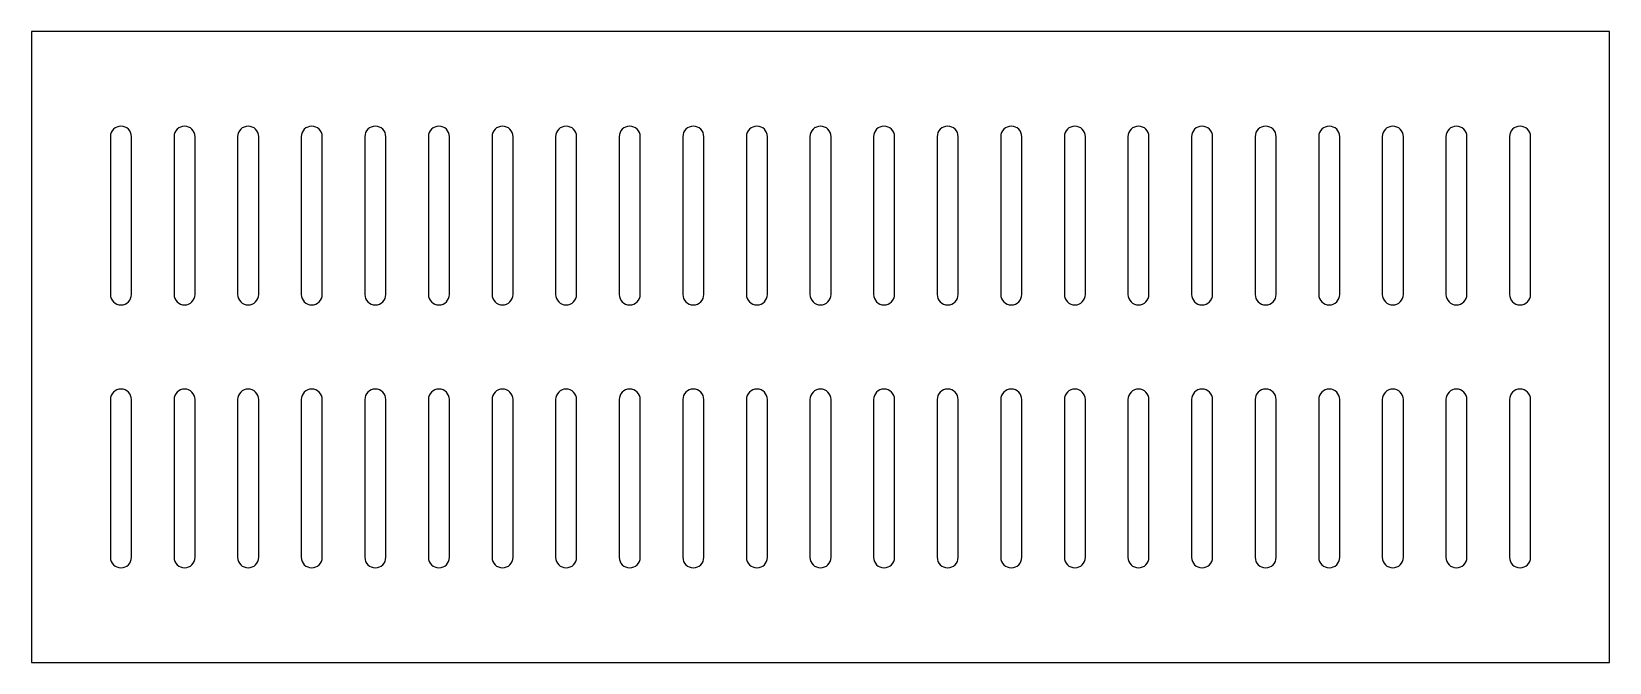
# Model space of a CAD drawing. Header units: millimetres. Extents: x 0 to 600, y -240 to 0.
import ezdxf

# ---------------------------------------------------------------- set-up
doc = ezdxf.new("R2010")
doc.units = ezdxf.units.MM

msp = doc.modelspace()

# ---------------------------------------------------------------- linework, layer by layer
at = {"color": 7, "linetype": 'Continuous', "lineweight": 25}
for p, q in [((0, 0), (0, -240)), ((600, 0), (0, 0)), ((600, -240), (600, 0)), ((30, -40), (30, -100)), ((38, -100), (38, -40)), ((54.18, -40), (54.18, -100)), ((62.18, -100), (62.18, -40)), ((78.36, -40), (78.36, -100)), ((86.36, -100), (86.36, -40)), ((102.55, -40), (102.55, -100)), ((110.55, -100), (110.55, -40)), ((126.73, -40), (126.73, -100)), ((134.73, -100), (134.73, -40)), ((150.91, -40), (150.91, -100)), ((158.91, -100), (158.91, -40)), ((175.09, -40), (175.09, -100)), ((183.09, -100), (183.09, -40)), ((199.27, -40), (199.27, -100)), ((207.27, -100), (207.27, -40)), ((223.45, -40), (223.45, -100)), ((231.45, -100), (231.45, -40)), ((247.64, -40), (247.64, -100)), ((255.64, -100), (255.64, -40)), ((271.82, -40), (271.82, -100)), ((279.82, -100), (279.82, -40)), ((296, -40), (296, -100)), ((304, -100), (304, -40)), ((320.18, -40), (320.18, -100)), ((328.18, -100), (328.18, -40)), ((344.36, -40), (344.36, -100)), ((352.36, -100), (352.36, -40)), ((368.55, -40), (368.55, -100)), ((376.55, -100), (376.55, -40)), ((392.73, -40), (392.73, -100)), ((400.73, -100), (400.73, -40)), ((416.91, -40), (416.91, -100)), ((424.91, -100), (424.91, -40)), ((441.09, -40), (441.09, -100)), ((449.09, -100), (449.09, -40)), ((465.27, -40), (465.27, -100)), ((473.27, -100), (473.27, -40)), ((489.45, -40), (489.45, -100)), ((497.45, -100), (497.45, -40)), ((513.64, -40), (513.64, -100)), ((521.64, -100), (521.64, -40)), ((537.82, -40), (537.82, -100)), ((545.82, -100), (545.82, -40)), ((562, -40), (562, -100)), ((570, -100), (570, -40)), ((30, -140), (30, -200)), ((38, -200), (38, -140)), ((54.18, -140), (54.18, -200)), ((62.18, -200), (62.18, -140)), ((78.36, -140), (78.36, -200)), ((86.36, -200), (86.36, -140)), ((102.55, -140), (102.55, -200)), ((110.55, -200), (110.55, -140)), ((126.73, -140), (126.73, -200)), ((134.73, -200), (134.73, -140)), ((150.91, -140), (150.91, -200)), ((158.91, -200), (158.91, -140)), ((175.09, -140), (175.09, -200)), ((183.09, -200), (183.09, -140)), ((199.27, -140), (199.27, -200)), ((207.27, -200), (207.27, -140)), ((223.45, -140), (223.45, -200)), ((231.45, -200), (231.45, -140)), ((247.64, -140), (247.64, -200)), ((255.64, -200), (255.64, -140)), ((271.82, -140), (271.82, -200)), ((279.82, -200), (279.82, -140)), ((296, -140), (296, -200)), ((304, -200), (304, -140)), ((320.18, -140), (320.18, -200)), ((328.18, -200), (328.18, -140)), ((344.36, -140), (344.36, -200)), ((352.36, -200), (352.36, -140)), ((368.55, -140), (368.55, -200)), ((376.55, -200), (376.55, -140)), ((392.73, -140), (392.73, -200)), ((400.73, -200), (400.73, -140)), ((416.91, -140), (416.91, -200)), ((424.91, -200), (424.91, -140)), ((441.09, -140), (441.09, -200)), ((449.09, -200), (449.09, -140)), ((465.27, -140), (465.27, -200)), ((473.27, -200), (473.27, -140)), ((489.45, -140), (489.45, -200)), ((497.45, -200), (497.45, -140)), ((513.64, -140), (513.64, -200)), ((521.64, -200), (521.64, -140)), ((537.82, -140), (537.82, -200)), ((545.82, -200), (545.82, -140)), ((562, -140), (562, -200)), ((570, -200), (570, -140)), ((0, -240), (600, -240))]:
    msp.add_line(p, q, dxfattribs=at)
for centre, start, end in [((34, -40), 0, 180), ((58.18, -40), 0, 180), ((82.36, -40), 0, 180), ((106.55, -40), 0, 180), ((130.73, -40), 0, 180), ((154.91, -40), 0, 180), ((179.09, -40), 0, 180), ((203.27, -40), 0, 180), ((227.45, -40), 0, 180), ((251.64, -40), 0, 180), ((275.82, -40), 0, 180), ((300, -40), 0, 180), ((324.18, -40), 0, 180), ((348.36, -40), 0, 180), ((372.55, -40), 0, 180), ((396.73, -40), 0, 180), ((420.91, -40), 0, 180), ((445.09, -40), 0, 180), ((469.27, -40), 0, 180), ((493.45, -40), 0, 180), ((517.64, -40), 0, 180), ((541.82, -40), 0, 180), ((566, -40), 0, 180), ((34, -100), 180, 0), ((58.18, -100), 180, 0), ((82.36, -100), 180, 0), ((106.55, -100), 180, 0), ((130.73, -100), 180, 0), ((154.91, -100), 180, 0), ((179.09, -100), 180, 0), ((203.27, -100), 180, 0), ((227.45, -100), 180, 0), ((251.64, -100), 180, 0), ((275.82, -100), 180, 0), ((300, -100), 180, 0), ((324.18, -100), 180, 0), ((348.36, -100), 180, 0), ((372.55, -100), 180, 0), ((396.73, -100), 180, 0), ((420.91, -100), 180, 0), ((445.09, -100), 180, 0), ((469.27, -100), 180, 0), ((493.45, -100), 180, 0), ((517.64, -100), 180, 0), ((541.82, -100), 180, 0), ((566, -100), 180, 0), ((34, -140), 0, 180), ((58.18, -140), 0, 180), ((82.36, -140), 0, 180), ((106.55, -140), 0, 180), ((130.73, -140), 0, 180), ((154.91, -140), 0, 180), ((179.09, -140), 0, 180), ((203.27, -140), 0, 180), ((227.45, -140), 0, 180), ((251.64, -140), 0, 180), ((275.82, -140), 0, 180), ((300, -140), 0, 180), ((324.18, -140), 0, 180), ((348.36, -140), 0, 180), ((372.55, -140), 0, 180), ((396.73, -140), 0, 180), ((420.91, -140), 0, 180), ((445.09, -140), 0, 180), ((469.27, -140), 0, 180), ((493.45, -140), 0, 180), ((517.64, -140), 0, 180), ((541.82, -140), 0, 180), ((566, -140), 0, 180), ((34, -200), 180, 0), ((58.18, -200), 180, 0), ((82.36, -200), 180, 0), ((106.55, -200), 180, 0), ((130.73, -200), 180, 0), ((154.91, -200), 180, 0), ((179.09, -200), 180, 0), ((203.27, -200), 180, 0), ((227.45, -200), 180, 0), ((251.64, -200), 180, 0), ((275.82, -200), 180, 0), ((300, -200), 180, 0), ((324.18, -200), 180, 0), ((348.36, -200), 180, 0), ((372.55, -200), 180, 0), ((396.73, -200), 180, 0), ((420.91, -200), 180, 0), ((445.09, -200), 180, 0), ((469.27, -200), 180, 0), ((493.45, -200), 180, 0), ((517.64, -200), 180, 0), ((541.82, -200), 180, 0), ((566, -200), 180, 0)]:
    msp.add_arc(centre, 4, start, end, dxfattribs=at)

doc.saveas('drawing.dxf')
